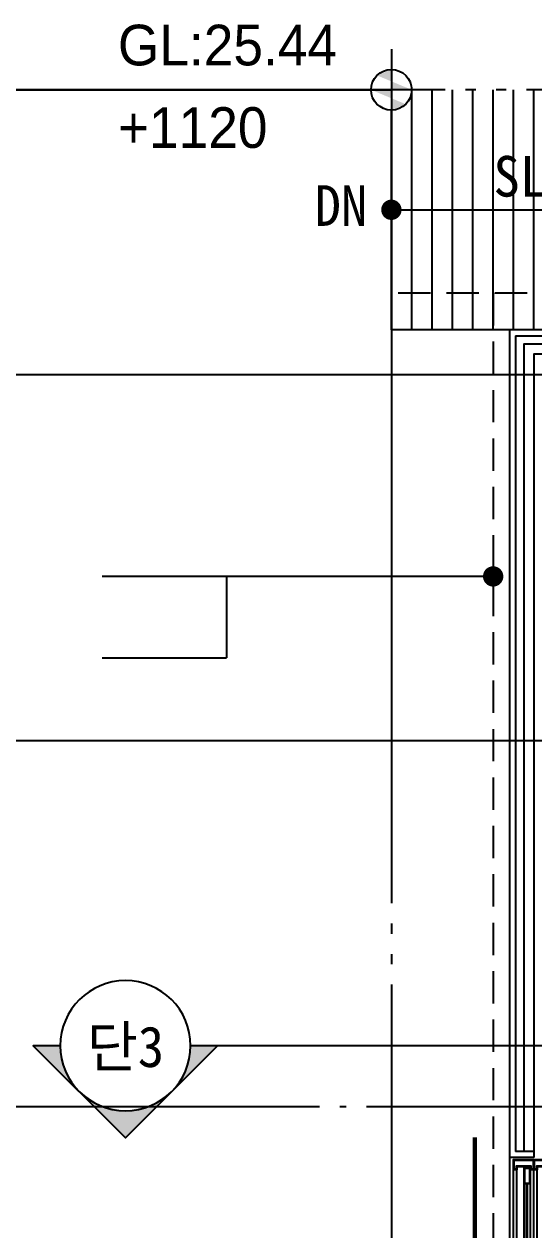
# Model space of a CAD drawing. Header units: millimetres. Extents: x 0 to 42050, y 0 to 29700.
# Drawn here: x 9431 to 11935, y 17048 to 22977 of the extents above; entities that cross this region are included whole.
import ezdxf
from ezdxf.enums import TextEntityAlignment as Align

# ---------------------------------------------------------------- set-up
doc = ezdxf.new("R2010")
doc.units = ezdxf.units.MM
doc.header["$LTSCALE"] = 100
for name, pattern in [('ACAD_ISO03W100', [30, 12, -18]), ('CEN', [52.3, 50, -1, 0.3, -1]), ('DIV', [44, 40, -1, 0.5, -1, 0.5, -1]), ('HID', [2, 1, -1]), ('HIDDEN', [2, 1, -1]), ('HIDDEN2', [4.7624999999999975, 3.174999999999999, -1.587499999999999])]:
    doc.linetypes.add(name, pattern=pattern)
for name, color, linetype in [('2SEC', 2, 'Continuous'), ('CEN', 1, 'CEN'), ('COL', 2, 'Continuous'), ('ELE-2', 8, 'Continuous'), ('FIN', 6, 'Continuous'), ('HAT', 8, 'Continuous'), ('LAND', 2, 'DIV'), ('ms_l-도로', 7, 'Continuous'), ('ms_sb-건축한계선', 5, 'HIDDEN'), ('RXANNOT', 6, 'Continuous'), ('RXDIM', 7, 'Continuous'), ('RXLEADER', 7, 'Continuous'), ('RXSBTXT', 6, 'Continuous'), ('RXSYMBOL', 7, 'Continuous'), ('TEXT', 3, 'Continuous'), ('WAL', 3, 'Continuous'), ('WID', 4, 'Continuous'), ('WID-S', 3, 'Continuous'), ('단열재', 8, 'Continuous'), ('마감선', 8, 'Continuous')]:
    doc.layers.add(name, color=color, linetype=linetype)
doc.styles.add('SIM', font='')
doc.styles.add('굴림체', font='')
doc.styles.get('SIM').set_extended_font_data('Gulim')
doc.styles.get('굴림체').set_extended_font_data('GulimChe')

# ---------------------------------------------------------------- blocks, each defined once
blk = doc.blocks.new('ertkjelrky')
at = {"layer": 'LAND'}
blk.add_lwpolyline([(16999.99999999697, -3535.529723228887), (13464.46930579189, 0), (0, 0), (-8.4284693e-08, -15435.60727328993), (-7.19446689e-08, -16083.01040892489), (17000.00000006635, -16083.01040892489)], close=True, dxfattribs=at)
at = {"layer": 'ms_sb-건축한계선', "linetype": 'HIDDEN2', "ltscale": 0.5}
for points in [[(16000.00000012969, -16083.01040892489), (16000.0000001227, -3949.743365992792), (13050.25224047131, -999.9964163801633), (-5.5879354e-09, -999.9999998938292)], [(499.9999999944121, -999.999862597324), (499.9999999145511, -15583.01040892489), (16000.00000012945, -15583.01040892489)]]:
    blk.add_lwpolyline(points, dxfattribs=at)
blk = doc.blocks.new('dsfsdfdfssxcv')
at = {"layer": 'ELE-2'}
for p, q in [((76085.22637347558, 16463.72703313071), (76085.22637347605, 17343.72703313071)), ((76101.22637347558, 16463.72703313024), (76101.22637347605, 17343.72703313071)), ((76135.22637347605, 17343.72703313071), (76135.22637347605, 16463.72703313024)), ((76169.22637347512, 16463.72703313071), (76169.22637347558, 17343.72703313071)), ((76185.22637347558, 16463.72703313071), (76185.22637347605, 17343.72703313071)), ((76185.22637347558, 16463.72703313071), (76185.22637347605, 17343.72703313071)), ((76201.22637347558, 16463.72703313024), (76201.22637347605, 17343.72703313071)), ((76235.22637347605, 17343.72703313071), (76235.22637347605, 16463.72703313024)), ((76269.22637347512, 16463.72703313071), (76269.22637347558, 17343.72703313071)), ((76285.22637347558, 16463.72703313071), (76285.22637347605, 17343.72703313071)), ((76485.22637347558, 16903.72703313071), (75885.22637347558, 16903.72703313094))]:
    blk.add_line(p, q, dxfattribs=at)
at = {"layer": 'FIN'}
for centre, radius, start, end in [((76288.03970336368, 17398.72703334467), 5.737144297840901, 119.3649765601163, 240.6350234398837), ((76287.89304019601, 16408.72703334373), 5.666666664074, 118.0724868995107, 241.9275131004892)]:
    blk.add_arc(centre, radius, start, end, dxfattribs=at)
at = {"layer": 'WID'}
for p, q in [((76149.72637347651, 16943.72703313047), (76149.72637347558, 17273.72703313024)), ((76154.72637347651, 16943.72703313047), (76154.72637347558, 17273.72703313024)), ((76249.72637347651, 16943.72703313047), (76249.72637347558, 17273.72703313024)), ((76254.72637347651, 16943.72703313047), (76254.72637347558, 17273.72703313024)), ((76115.72637347651, 16863.72703313094), (76115.72637347605, 16533.72703313117)), ((76120.72637347651, 16863.72703313094), (76120.72637347605, 16533.72703313117)), ((76215.72637347651, 16863.72703313094), (76215.72637347605, 16533.72703313117)), ((76220.72637347651, 16863.72703313094), (76220.72637347605, 16533.72703313117))]:
    blk.add_line(p, q, dxfattribs=at)
at = {"layer": 'WID-S'}
for p, q in [((76135.22637347558, 17358.72703313094), (76135.22637347558, 17343.72703313094)), ((76235.22637347558, 17358.72703313094), (76235.22637347558, 17343.72703313094)), ((76135.22637347558, 16448.72703313071), (76135.22637347558, 16463.72703313071)), ((76235.22637347558, 16448.72703313071), (76235.22637347558, 16463.72703313071))]:
    blk.add_line(p, q, dxfattribs=at)
for points in [[(76101.22637347558, 17343.72703313094), (76085.22637347558, 17343.72703313094), (76085.22637347558, 17343.72703313094), (76085.22637347558, 17343.72703313094), (76085.22637347558, 17343.72703313094), (76085.22637347558, 17343.72703313094), (76085.22637347558, 17393.72703313094), (76085.22637347558, 17393.72703313094), (76085.22637347558, 17393.72703313094), (76085.22637347558, 17393.72703313094), (76085.22637347558, 17393.72703313094), (76185.22637347558, 17393.72703313094), (76185.22637347558, 17343.72703313094), (76169.22637347558, 17343.72703313094), (76169.22637347558, 17358.72703313094), (76101.22637347558, 17358.72703313094)], [(76098.22637347558, 17346.72703313094), (76088.22637347558, 17346.72703313094), (76088.22637347558, 17346.72703313094), (76088.22637347558, 17346.72703313094), (76088.22637347558, 17346.72703313094), (76088.22637347558, 17346.72703313094), (76088.22637347558, 17390.72703313094), (76088.22637347558, 17390.72703313094), (76088.22637347558, 17390.72703313094), (76088.22637347558, 17390.72703313094), (76088.22637347558, 17390.72703313094), (76182.22637347558, 17390.72703313094), (76182.22637347558, 17346.72703313094), (76172.22637347558, 17346.72703313094), (76172.22637347558, 17361.72703313094), (76098.22637347558, 17361.72703313094)], [(76201.22637347558, 17343.72703313094), (76185.22637347558, 17343.72703313094), (76185.22637347558, 17343.72703313094), (76185.22637347558, 17343.72703313094), (76185.22637347558, 17343.72703313094), (76185.22637347558, 17343.72703313094), (76185.22637347558, 17393.72703313094), (76185.22637347558, 17393.72703313094), (76185.22637347558, 17393.72703313094), (76185.22637347558, 17393.72703313094), (76185.22637347558, 17393.72703313094), (76285.22637347558, 17393.72703313094), (76285.22637347558, 17343.72703313094), (76269.22637347558, 17343.72703313094), (76269.22637347558, 17358.72703313094), (76201.22637347558, 17358.72703313094)], [(76198.22637347558, 17346.72703313094), (76188.22637347558, 17346.72703313094), (76188.22637347558, 17346.72703313094), (76188.22637347558, 17346.72703313094), (76188.22637347558, 17346.72703313094), (76188.22637347558, 17346.72703313094), (76188.22637347558, 17390.72703313094), (76188.22637347558, 17390.72703313094), (76188.22637347558, 17390.72703313094), (76188.22637347558, 17390.72703313094), (76188.22637347558, 17390.72703313094), (76282.22637347558, 17390.72703313094), (76282.22637347558, 17346.72703313094), (76272.22637347558, 17346.72703313094), (76272.22637347558, 17361.72703313094), (76198.22637347558, 17361.72703313094)], [(76167.22637347558, 17273.72703313117), (76137.22637347558, 17273.7270331307), (76137.22637347605, 17353.72703313024), (76167.22637347558, 17353.72703313117)], [(76164.22637347558, 17276.72703313117), (76140.22637347558, 17276.72703313071), (76140.22637347605, 17350.72703313047), (76164.22637347558, 17350.72703313117)], [(76267.22637347558, 17273.72703313117), (76237.22637347558, 17273.7270331307), (76237.22637347605, 17353.72703313024), (76267.22637347558, 17353.72703313117)], [(76264.22637347558, 17276.72703313117), (76240.22637347558, 17276.72703313071), (76240.22637347603, 17350.72703313047), (76264.22637347558, 17350.72703313117)], [(76133.22637347605, 16863.72703313141), (76103.22637347603, 16863.72703313094), (76103.22637347651, 16943.72703313047), (76133.22637347605, 16943.72703313141)], [(76130.22637347603, 16866.7270331314), (76106.22637347605, 16866.72703313117), (76106.22637347651, 16940.72703313071), (76130.22637347603, 16940.7270331314)], [(76167.22637347651, 16863.72703313164), (76137.22637347651, 16863.72703313117), (76137.22637347698, 16943.72703313071), (76167.22637347651, 16943.72703313164)], [(76164.22637347651, 16866.72703313164), (76140.22637347651, 16866.7270331314), (76140.22637347698, 16940.72703313094), (76164.22637347651, 16940.72703313164)], [(76233.22637347603, 16863.72703313141), (76203.22637347605, 16863.72703313094), (76203.22637347651, 16943.72703313047), (76233.22637347603, 16943.72703313141)], [(76230.22637347605, 16866.7270331314), (76206.22637347603, 16866.72703313117), (76206.22637347651, 16940.72703313071), (76230.22637347605, 16940.7270331314)], [(76267.22637347651, 16863.72703313164), (76237.22637347651, 16863.72703313117), (76237.22637347698, 16943.72703313071), (76267.22637347651, 16943.72703313164)], [(76264.22637347651, 16866.72703313164), (76240.22637347651, 16866.7270331314), (76240.22637347698, 16940.72703313094), (76264.22637347651, 16940.72703313164)], [(76133.22637347605, 16533.72703313024), (76103.22637347603, 16533.72703313071), (76103.22637347651, 16453.72703313117), (76133.22637347605, 16453.72703313024)], [(76130.22637347603, 16530.72703313024), (76106.22637347605, 16530.72703313071), (76106.22637347651, 16456.72703313117), (76130.22637347603, 16456.72703313047)], [(76233.22637347603, 16533.72703313024), (76203.22637347605, 16533.72703313071), (76203.22637347651, 16453.72703313117), (76233.22637347603, 16453.72703313024)], [(76230.22637347605, 16530.72703313024), (76206.22637347603, 16530.7270331307), (76206.22637347651, 16456.72703313117), (76230.22637347605, 16456.72703313047)], [(76101.22637347558, 16463.72703313071), (76085.22637347558, 16463.72703313071), (76085.22637347558, 16463.72703313071), (76085.22637347558, 16463.72703313071), (76085.22637347558, 16463.72703313071), (76085.22637347558, 16463.72703313071), (76085.22637347558, 16413.72703313071), (76085.22637347558, 16413.72703313071), (76085.22637347558, 16413.72703313071), (76085.22637347558, 16413.72703313071), (76085.22637347558, 16413.72703313071), (76185.22637347558, 16413.72703313071), (76185.22637347558, 16463.72703313071), (76169.22637347558, 16463.72703313071), (76169.22637347558, 16448.72703313071), (76101.22637347558, 16448.72703313071)], [(76098.22637347558, 16460.72703313071), (76088.22637347558, 16460.72703313071), (76088.22637347558, 16460.72703313071), (76088.22637347558, 16460.72703313071), (76088.22637347558, 16460.72703313071), (76088.22637347558, 16460.72703313071), (76088.22637347558, 16416.72703313071), (76088.22637347558, 16416.72703313071), (76088.22637347558, 16416.72703313071), (76088.22637347558, 16416.72703313071), (76088.22637347558, 16416.72703313071), (76182.22637347558, 16416.72703313071), (76182.22637347558, 16460.72703313071), (76172.22637347558, 16460.72703313071), (76172.22637347558, 16445.72703313071), (76098.22637347558, 16445.72703313071)], [(76201.22637347558, 16463.72703313071), (76185.22637347558, 16463.72703313071), (76185.22637347558, 16463.72703313071), (76185.22637347558, 16463.72703313071), (76185.22637347558, 16463.72703313071), (76185.22637347558, 16463.72703313071), (76185.22637347558, 16413.72703313071), (76185.22637347558, 16413.72703313071), (76185.22637347558, 16413.72703313071), (76185.22637347558, 16413.72703313071), (76185.22637347558, 16413.72703313071), (76285.22637347558, 16413.72703313071), (76285.22637347558, 16463.72703313071), (76269.22637347558, 16463.72703313071), (76269.22637347558, 16448.72703313071), (76201.22637347558, 16448.72703313071)], [(76198.22637347558, 16460.72703313071), (76188.22637347558, 16460.72703313071), (76188.22637347558, 16460.72703313071), (76188.22637347558, 16460.72703313071), (76188.22637347558, 16460.72703313071), (76188.22637347558, 16460.72703313071), (76188.22637347558, 16416.72703313071), (76188.22637347558, 16416.72703313071), (76188.22637347558, 16416.72703313071), (76188.22637347558, 16416.72703313071), (76188.22637347558, 16416.72703313071), (76282.22637347558, 16416.72703313071), (76282.22637347558, 16460.72703313071), (76272.22637347558, 16460.72703313071), (76272.22637347558, 16445.72703313071), (76198.22637347558, 16445.72703313071)]]:
    blk.add_lwpolyline(points, close=True, dxfattribs=at)
at = {"layer": '마감선'}
blk.add_line((76285.2263733913, 16403.72703312989), (76285.22637347745, 16403.72703312969), dxfattribs=at)
blk = doc.blocks.new('*B59', base_point=(11235.22713556842, 22653.72741856992))
at = {"layer": 'RXSYMBOL'}
for p, q in [((11235.22713556842, 22853.72741856992), (11235.22713556842, 22453.72741856992)), ((11435.22713556842, 22653.72741856992), (9791.685191493854, 22653.72741856992))]:
    blk.add_line(p, q, dxfattribs=at)
blk.add_circle((11235.22713556842, 22653.72741856992), 100, dxfattribs=at)
for points in [[(11235.22713556842, 22653.72741856992), (11235.22713556842, 22753.72741856992), (11335.22713556842, 22653.72741856992), (11164.51645744976, 22724.43809668858)], [(11235.22713556842, 22653.72741856992), (11235.22713556842, 22553.72741856992), (11135.22713556842, 22653.72741856992), (11305.93781368707, 22583.01674045127)]]:
    blk.add_solid(points, dxfattribs=at)
at = {"layer": 'RXSBTXT', "color": 3, "style": 'SIM'}
for s, p in [('GL:25.44', (9891.685191493854, 22773.72741856992)), ('+1120', (9891.685191493854, 22368.13487529429))]:
    blk.add_text(s, height=200, dxfattribs=at).set_placement(p)
blk = doc.blocks.new('단면표시')
at = {"layer": '2SEC', "color": 2}
blk.add_lwpolyline([(54172.24685638638, 16193.59857258589), (54061.78990642022, 16193.59857258589), (54438.91352305305, 16570.72218921871), (54816.03713968588, 16193.59857258589), (54705.58018971972, 16193.59857258589)], dxfattribs=at)
blk.add_circle((54438.91352305305, 16193.59857258589), 266.6666666666666, dxfattribs=at)
for points in [[(54438.91352305305, 16460.26523925255), (54438.91352305305, 16570.72218921871), (54336.86460775569, 16439.96644792223), (54250.35171473663, 16382.1603809023)], [(54438.91352305305, 16460.26523925255), (54438.91352305305, 16570.72218921871), (54540.96243835041, 16439.96644792223), (54627.47533136947, 16382.1603809023)], [(54172.24685638638, 16193.59857258589), (54061.78990642022, 16193.59857258589), (54192.54564771671, 16295.64748788324), (54250.35171473663, 16382.1603809023)], [(54705.58018971972, 16193.59857258589), (54816.03713968588, 16193.59857258589), (54685.28139838938, 16295.64748788324), (54627.47533136947, 16382.1603809023)]]:
    blk.add_solid(points, dxfattribs=at)
blk = doc.blocks.new('eksdua')
at = {"layer": '2SEC'}
blk.add_line((15176.05489110733, 7.827839e-08), (-4586.602457613888, -2.36577762e-08), dxfattribs=at)
at = {"layer": '2SEC', "xscale": -1.200000000004365, "yscale": 1.200000000000727, "zscale": 1.199999999999999, "rotation": 180}
blk.add_blockref('단면표시', (-70233.29868531736, 19432.31828707913), dxfattribs=at)
at = {"layer": 'RXANNOT', "color": 3, "style": '굴림체'}
blk.add_text('단3', height=200, dxfattribs=at).set_placement((-4906.602457653687, -2.39488145e-08), align=Align.MIDDLE)

msp = doc.modelspace()

# ---------------------------------------------------------------- hatches: boundary and pattern name
at = {"layer": 'HAT'}
h = msp.add_hatch(dxfattribs=at)
h.set_pattern_fill('LINE-V', color=256, scale=100, style=0)
h.set_pattern_definition([(90, (11235.22713556161, 21473.72741865231), (-100, 6.1e-15), [])])
h.paths.add_polyline_path([(12985.22713556184, 22063.72741861059), (12985.22713556184, 22653.72741856991), (11335.22713556842, 22653.72741856991, -0.4142135623757163), (11235.22713556751, 22553.72741856992), (11235.22713556497, 22088.72741861867, -0.414213562466138), (11260.22713556483, 22063.72741861059)])
h.paths.add_polyline_path([(11260.22713556483, 22063.72741861059, -0.4142135623273834), (11235.2271355647, 22038.72741861463), (11235.22713556259, 21653.72741867608), (12985.22713556184, 21653.7278992146), (12985.22713556184, 22063.72741861059)])
h.paths.add_polyline_path([(12985.22713556184, 21473.7274186523), (12985.22713556184, 21653.7278992146), (11735.22713556247, 21653.7275559728), (11735.22713556148, 21473.7274186603), (11815.22713550451, 21473.7274186603), (12235.22713556212, 21473.72741865743, -0.4142135623710706), (12185.22713556246, 21523.72741865743, -1), (12285.22713556246, 21523.72741865743, -0.414213562375077), (12235.22713556212, 21473.72741865743)])
h.paths.add_polyline_path([(11235.22713556259, 21653.72741867607), (11235.22713556161, 21473.7274186603), (11735.22713556148, 21473.7274186603), (11735.22713556247, 21653.7275559728)])
h.paths.add_polyline_path([(11668.42493264776, 22072.7034087943), (12451.66961349883, 22072.7034087943), (12451.66961349883, 22379.88425985813), (11668.42493264776, 22379.88425985813)], flags=24)

# ---------------------------------------------------------------- linework, layer by layer
msp.add_line((11235.22713556483, 22063.72741861059), (12985.22713556184, 22063.72741861059))
at = {"const_width": 50}
msp.add_lwpolyline([(11210.22713556483, 22063.72741861867, 1), (11260.22713556483, 22063.72741861867, 1)], format="xyb", close=True, dxfattribs=at)
at = {"color": 10, "linetype": 'HID', "const_width": 20}
msp.add_lwpolyline([(11645.22713547812, 16303.72741857098), (11645.22713548348, 17503.72741861601)], dxfattribs=at)
at = {"layer": 'CEN'}
for p, q in [((8185.230238410317, 21253.7274185699), (31357.58005879553, 21253.7274185699)), ((8185.230238410317, 19453.7274185699), (16112.50222050109, 19453.7274185699)), ((16112.50222050109, 17653.72741865745), (8185.230238419398, 17653.72741865745))]:
    msp.add_line(p, q, dxfattribs=at)
at = {"layer": 'COL'}
msp.add_lwpolyline([(12135.22713549378, 19353.72741865838), (13985.22713555013, 19353.72741865886), (13985.22713554896, 17753.72741865745), (13435.22713555036, 17753.72741865745), (13435.22713555036, 17553.72741865745), (14185.2271355492, 17553.72741865745), (14185.22713555083, 19553.72741865831), (12135.22713555315, 19553.72741866117), (12135.22713556177, 21153.72741865885), (13135.2271355606, 21153.7274186528), (13135.227135562, 21353.72741865186), (11935.2271355042, 21353.72741865978), (11935.22713548395, 17403.72741861554)], dxfattribs=at)
at = {"layer": 'ELE-2'}
msp.add_line((11815.22713548394, 17403.72741861642), (11815.22713547766, 16403.72741861642), dxfattribs=at)
at = {"layer": 'ms_l-도로', "lineweight": 30, "ltscale": 7}
msp.add_line((11235.22713556805, 22653.7274186571), (1650.000762002914, 22653.72478666442), dxfattribs=at)
at = {"layer": 'RXDIM'}
msp.add_line((11815.22713550451, 21473.7274186603), (11235.22713556161, 21473.7274186603), dxfattribs=at)
at = {"layer": 'RXLEADER', "color": 6}
for p in [(10424.79798949255, 20260.94397575813), (9814.409358733701, 19860.94397575813)]:
    msp.add_line(p, (10424.79798949255, 19860.94397575813), dxfattribs=at)
at = {"layer": 'RXLEADER', "color": 6, "const_width": 50}
msp.add_lwpolyline([(11760.22713555478, 20260.94397575813, 1), (11710.22713555478, 20260.94397575813, 1)], format="xyb", close=True, dxfattribs=at)
at = {"layer": 'RXLEADER', "color": 6}
msp.add_lwpolyline([(11685.22713555478, 20260.94397575813), (9814.409358733701, 20260.94397575813)], dxfattribs=at)
at = {"layer": 'WAL'}
for p, q in [((13135.22713556184, 21473.72741865128), (11815.22713550451, 21473.7274186603)), ((11815.22713550451, 21473.7274186603), (11815.227135484, 17403.72741861642)), ((11845.22713550435, 21443.7274186603), (11845.22713548416, 17433.72741861627)), ((11845.22713550435, 21443.7274186603), (13105.22713556161, 21443.72741865175)), ((11935.2271354841, 17433.72741861554), (11845.22713548416, 17433.72741861627)), ((11935.22713548395, 17403.72741861554), (11815.227135484, 17403.72741861642))]:
    msp.add_line(p, q, dxfattribs=at)
at = {"layer": '단열재'}
msp.add_lwpolyline([(13105.22713556211, 21403.72741865206), (11885.22713550446, 21403.72741866011), (11885.2271354841, 17433.727418616)], dxfattribs=at)

# ---------------------------------------------------------------- block references
at = {"layer": '2SEC'}
msp.add_blockref('eksdua', (14835.22713554483, 17953.72741867281), dxfattribs=at)
at = {"layer": 'COL'}
msp.add_blockref('dsfsdfdfssxcv', (-64249.99923799169, 0.0003854857350234), dxfattribs=at)
at = {"layer": 'LAND'}
msp.add_blockref('ertkjelrky', (11235.22713556805, 22653.72741856991), dxfattribs=at)
at = {"layer": 'RXSYMBOL'}
msp.add_blockref('*B59', (11235.22713556842, 22653.72741856992), dxfattribs=at)

# ---------------------------------------------------------------- texts
at = {"layer": 'TEXT', "color": 3, "linetype": 'ACAD_ISO03W100', "ltscale": 100, "style": '굴림체'}
for s, p in [('SLOPE', (12060.04727307329, 22228.68745134749)), ('DN', (10987.448917946, 22084.78804556815))]:
    msp.add_text(s, height=200, dxfattribs=at).set_placement(p, align=Align.MIDDLE_CENTER)

doc.saveas('drawing.dxf')
